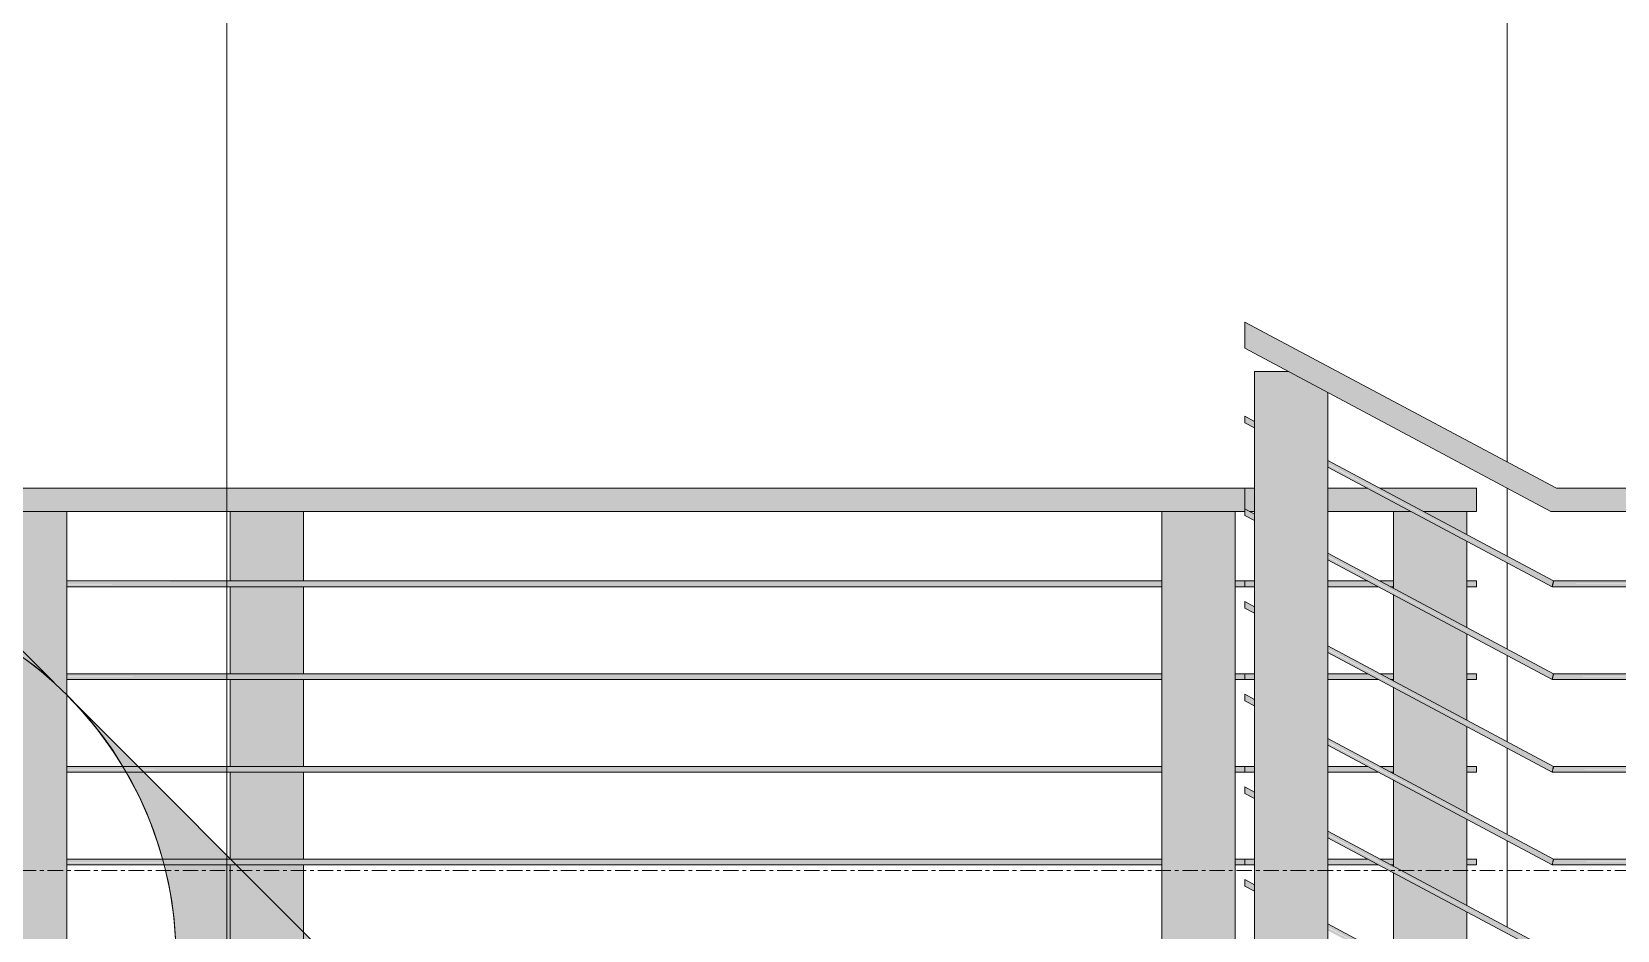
# Model space of a CAD drawing. Header units: inches. Extents: x -3219 to -1869, y -243 to 478.
# Drawn here: x -2765.1 to -2713.8, y 30.1 to 59.2 of the extents above; entities that cross this region are included whole.
import ezdxf

# ---------------------------------------------------------------- set-up
doc = ezdxf.new("R2010")
doc.units = ezdxf.units.IN
doc.header["$MEASUREMENT"] = 0
doc.linetypes.add('Grid Line 1_2_', pattern=[0.875, 0.5, -0.125, 0.125, -0.125])
for name, color, linetype, lineweight in [('A-FLOR-HRAL', 11, 'Continuous', 9), ('A-FLOR-LEVL-1', 51, 'Grid Line 1_2_', 9), ('A-WALL', 113, 'Continuous', 18), ('G-ANNO-SYMB', 111, 'Continuous', 9)]:
    doc.layers.add(name, color=color, linetype=linetype, lineweight=lineweight)

# ---------------------------------------------------------------- blocks, each defined once
blk = doc.blocks.new('Railing - 2_ x 1_2_ 2-1559248-BUILDING ELEVATION - WEST')
at = {"layer": 'A-FLOR-HRAL'}
h = blk.add_hatch(color=256, dxfattribs=at)
h.paths.add_polyline_path([(-2758.691, 2.625), (-2756.316, 2.625), (-2756.316, 5.187), (-2758.691, 5.187), (-2758.691, 3.184)], flags=0)
h.paths.add_polyline_path([(-2758.691, 5.375), (-2756.316, 5.375), (-2756.316, 8.187), (-2758.691, 8.187), (-2758.691, 5.538)], flags=0)
h.paths.add_polyline_path([(-2758.691, 8.375), (-2756.316, 8.375), (-2756.316, 11.188), (-2758.691, 11.188), (-2758.691, 10.247)], flags=0)
h.paths.add_polyline_path([(-2758.691, 11.375), (-2756.316, 11.375), (-2756.316, 14.188), (-2758.691, 14.188), (-2758.691, 12.601)], flags=0)
h.paths.add_polyline_path([(-2758.691, 14.375), (-2756.316, 14.375), (-2756.316, 17.187), (-2758.691, 17.187), (-2758.691, 14.956)], flags=0)
h.paths.add_polyline_path([(-2758.691, 17.375), (-2756.316, 17.375), (-2756.316, 20.187), (-2758.691, 20.187), (-2758.691, 19.664)], flags=0)
h.paths.add_polyline_path([(-2758.691, 20.375), (-2756.316, 20.375), (-2756.316, 23.188), (-2758.691, 23.188), (-2758.691, 22.019)], flags=0)
h.paths.add_polyline_path([(-2758.691, 23.375), (-2756.316, 23.375), (-2756.316, 26.187), (-2758.691, 26.187), (-2758.691, 24.373)], flags=0)
h.paths.add_polyline_path([(-2758.691, 26.375), (-2756.316, 26.375), (-2756.316, 29.187), (-2758.691, 29.187), (-2758.691, 26.728)], flags=0)
h.paths.add_polyline_path([(-2758.691, 29.375), (-2756.316, 29.375), (-2756.316, 32.188), (-2758.691, 32.188), (-2758.691, 31.436)], flags=0)
h.paths.add_polyline_path([(-2758.691, 32.375), (-2756.316, 32.375), (-2756.316, 35.187), (-2758.691, 35.187), (-2758.691, 33.791)], flags=0)
h.paths.add_polyline_path([(-2758.691, 35.375), (-2756.316, 35.375), (-2756.316, 38.187), (-2758.691, 38.187), (-2758.691, 36.145)], flags=0)
h.paths.add_polyline_path([(-2758.691, 38.375), (-2756.316, 38.375), (-2756.316, 41.187), (-2758.691, 41.187), (-2758.691, 38.499)], flags=0)
h.paths.add_polyline_path([(-2756.316, 41.375), (-2756.316, 43.625), (-2758.691, 43.625), (-2758.691, 41.375)], flags=0)
for p, q in [((-2758.691, 43.625), (-2758.691, 41.369)), ((-2756.316, 41.369), (-2756.316, 43.625)), ((-2758.691, 41.191), (-2758.691, 38.369)), ((-2756.316, 38.369), (-2756.316, 41.191)), ((-2758.691, 38.191), (-2758.691, 35.369)), ((-2756.316, 35.369), (-2756.316, 38.191)), ((-2758.691, 35.191), (-2758.691, 32.369)), ((-2756.316, 32.369), (-2756.316, 35.191)), ((-2758.691, 32.191), (-2758.691, 29.369)), ((-2756.316, 29.369), (-2756.316, 32.191))]:
    blk.add_line(p, q, dxfattribs=at)
blk = doc.blocks.new('Railing - 2_ x 1_2_ 2-V10-BUILDING ELEVATION - WEST')
at = {"layer": 'A-FLOR-HRAL'}
h = blk.add_hatch(color=256, dxfattribs=at)
h.paths.add_polyline_path([(-2720.587, 6.767), (-2720.587, 7.23), (-2720.712, 7.23), (-2720.712, 6.767)], flags=0)
h.paths.add_polyline_path([(-2720.587, 7.246), (-2720.587, 7.696), (-2721.024, 7.929), (-2721.024, 7.708), (-2720.712, 7.708), (-2720.712, 7.246)], flags=0)
h.paths.add_polyline_path([(-2718.649, 7.708), (-2718.649, 9.663), (-2721.024, 10.929), (-2721.024, 8.142), (-2720.212, 7.708), (-2719.397, 7.708)], flags=0)
h.paths.add_polyline_path([(-2718.649, 9.875), (-2718.649, 12.663), (-2721.024, 13.929), (-2721.024, 11.142), (-2719.347, 10.247)], flags=0)
h.paths.add_polyline_path([(-2718.649, 12.875), (-2718.649, 15.663), (-2721.024, 16.929), (-2721.024, 14.142), (-2719.397, 13.274)], flags=0)
h.paths.add_polyline_path([(-2718.649, 15.875), (-2718.649, 18.663), (-2721.024, 19.929), (-2721.024, 17.142), (-2719.397, 16.274)], flags=0)
h.paths.add_polyline_path([(-2718.649, 18.875), (-2718.649, 21.663), (-2721.024, 22.929), (-2721.024, 20.142), (-2719.397, 19.274)], flags=0)
h.paths.add_polyline_path([(-2718.649, 21.875), (-2718.649, 24.663), (-2721.024, 25.929), (-2721.024, 23.142), (-2718.919, 22.019)], flags=0)
h.paths.add_polyline_path([(-2718.649, 24.875), (-2718.649, 27.663), (-2721.024, 28.929), (-2721.024, 26.142), (-2719.397, 25.274)], flags=0)
h.paths.add_polyline_path([(-2718.649, 27.875), (-2718.649, 30.663), (-2721.024, 31.929), (-2721.024, 29.142), (-2719.397, 28.274)], flags=0)
h.paths.add_polyline_path([(-2718.649, 30.875), (-2718.649, 33.663), (-2721.024, 34.929), (-2721.024, 32.142), (-2719.397, 31.274)], flags=0)
h.paths.add_polyline_path([(-2718.649, 33.875), (-2718.649, 36.663), (-2721.024, 37.929), (-2721.024, 35.142), (-2719.397, 34.274)], flags=0)
h.paths.add_polyline_path([(-2718.649, 36.875), (-2718.649, 39.663), (-2721.024, 40.929), (-2721.024, 38.142), (-2719.397, 37.274)], flags=0)
h.paths.add_polyline_path([(-2718.649, 39.875), (-2718.649, 42.663), (-2720.454, 43.625), (-2721.024, 43.625), (-2721.024, 41.142), (-2719.397, 40.274)], flags=0)
h.paths.add_polyline_path([(-2718.649, 42.875), (-2718.649, 43.625), (-2720.055, 43.625), (-2719.274, 43.208)], flags=0)
for p, q in [((-2721.024, 43.625), (-2721.024, 41.138)), ((-2718.649, 42.868), (-2718.649, 43.625)), ((-2718.649, 39.868), (-2718.649, 42.666)), ((-2721.024, 40.933), (-2721.024, 38.138)), ((-2718.649, 36.868), (-2718.649, 39.666)), ((-2721.024, 37.933), (-2721.024, 35.138)), ((-2718.649, 33.868), (-2718.649, 36.666)), ((-2721.024, 34.933), (-2721.024, 32.138)), ((-2718.649, 30.868), (-2718.649, 33.666)), ((-2721.024, 31.933), (-2721.024, 29.138)), ((-2718.649, 27.868), (-2718.649, 30.666))]:
    blk.add_line(p, q, dxfattribs=at)
blk = doc.blocks.new('Railing - Railing-1114347-BUILDING ELEVATION - WEST')
at = {"layer": 'A-FLOR-HRAL'}
h = blk.add_hatch(color=256, dxfattribs=at)
h.paths.add_polyline_path([(-2725.68, 43.625), (-2725.524, 43.63), (-2725.524, 44.375), (-2725.837, 44.375), (-2725.83, 43.705), (-2725.689, 43.63)], flags=0)
h.paths.add_polyline_path([(-2720.055, 43.625), (-2718.337, 43.625), (-2718.337, 44.375), (-2721.462, 44.375)], flags=0)
h.paths.add_polyline_path([(-2720.454, 43.625), (-2721.86, 44.375), (-2723.149, 44.375), (-2723.149, 43.625)], flags=0)
h = blk.add_hatch(color=256, dxfattribs=at)
h.paths.add_polyline_path([(-2725.837, 41.281), (-2725.524, 41.281), (-2725.524, 41.375), (-2725.837, 41.362), (-2725.837, 41.305)], flags=0)
h.paths.add_polyline_path([(-2721.024, 41.281), (-2721.024, 41.375), (-2721.438, 41.362), (-2721.286, 41.281)], flags=0)
h.paths.add_polyline_path([(-2718.649, 41.281), (-2718.337, 41.281), (-2718.337, 41.375), (-2718.649, 41.362), (-2718.649, 41.306)], flags=0)
h.paths.add_polyline_path([(-2721.684, 41.281), (-2721.86, 41.375), (-2723.149, 41.362), (-2723.149, 41.281)], flags=0)
h = blk.add_hatch(color=256, dxfattribs=at)
h.paths.add_polyline_path([(-2725.837, 41.187), (-2725.524, 41.2), (-2725.524, 41.281), (-2725.837, 41.281), (-2725.837, 41.188)], flags=0)
h.paths.add_polyline_path([(-2718.337, 41.187), (-2718.337, 41.281), (-2718.649, 41.281), (-2718.649, 41.187)], flags=0)
h.paths.add_polyline_path([(-2721.11, 41.187), (-2721.024, 41.2), (-2721.024, 41.281), (-2721.286, 41.281), (-2721.11, 41.188)], flags=0)
h.paths.add_polyline_path([(-2721.509, 41.187), (-2721.684, 41.281), (-2723.149, 41.281), (-2723.149, 41.187)], flags=0)
h = blk.add_hatch(color=256, dxfattribs=at)
h.paths.add_polyline_path([(-2725.837, 38.281), (-2725.524, 38.281), (-2725.524, 38.375), (-2725.837, 38.362), (-2725.837, 38.305)], flags=0)
h.paths.add_polyline_path([(-2723.149, 38.281), (-2721.684, 38.281), (-2721.86, 38.375), (-2723.149, 38.362), (-2723.149, 38.305)], flags=0)
h.paths.add_polyline_path([(-2721.024, 38.281), (-2721.024, 38.375), (-2721.438, 38.362), (-2721.286, 38.281)], flags=0)
h.paths.add_polyline_path([(-2718.649, 38.281), (-2718.337, 38.281), (-2718.337, 38.375), (-2718.649, 38.362), (-2718.649, 38.306)], flags=0)
h = blk.add_hatch(color=256, dxfattribs=at)
h.paths.add_polyline_path([(-2725.837, 38.187), (-2725.524, 38.2), (-2725.524, 38.281), (-2725.837, 38.281), (-2725.837, 38.188)], flags=0)
h.paths.add_polyline_path([(-2721.509, 38.187), (-2721.684, 38.281), (-2723.149, 38.281), (-2723.149, 38.187)], flags=0)
h.paths.add_polyline_path([(-2721.11, 38.187), (-2721.024, 38.2), (-2721.024, 38.281), (-2721.286, 38.281), (-2721.11, 38.188)], flags=0)
h.paths.add_polyline_path([(-2718.337, 38.187), (-2718.337, 38.281), (-2718.649, 38.281), (-2718.649, 38.187)], flags=0)
h = blk.add_hatch(color=256, dxfattribs=at)
h.paths.add_polyline_path([(-2721.024, 35.281), (-2721.024, 35.375), (-2721.438, 35.362), (-2721.286, 35.281)], flags=0)
h.paths.add_polyline_path([(-2723.149, 35.281), (-2721.684, 35.281), (-2721.86, 35.375), (-2723.149, 35.362), (-2723.149, 35.305)], flags=0)
h.paths.add_polyline_path([(-2725.837, 35.281), (-2725.524, 35.281), (-2725.524, 35.375), (-2725.837, 35.362), (-2725.837, 35.305)], flags=0)
h.paths.add_polyline_path([(-2718.649, 35.281), (-2718.337, 35.281), (-2718.337, 35.375), (-2718.649, 35.362), (-2718.649, 35.306)], flags=0)
h = blk.add_hatch(color=256, dxfattribs=at)
h.paths.add_polyline_path([(-2725.837, 35.187), (-2725.524, 35.2), (-2725.524, 35.281), (-2725.837, 35.281), (-2725.837, 35.188)], flags=0)
h.paths.add_polyline_path([(-2721.509, 35.187), (-2721.684, 35.281), (-2723.149, 35.281), (-2723.149, 35.187)], flags=0)
h.paths.add_polyline_path([(-2721.11, 35.187), (-2721.024, 35.2), (-2721.024, 35.281), (-2721.286, 35.281), (-2721.11, 35.188)], flags=0)
h.paths.add_polyline_path([(-2718.337, 35.187), (-2718.337, 35.281), (-2718.649, 35.281), (-2718.649, 35.187)], flags=0)
h = blk.add_hatch(color=256, dxfattribs=at)
h.paths.add_polyline_path([(-2721.286, 32.281), (-2721.024, 32.281), (-2721.024, 32.375), (-2721.438, 32.362), (-2721.331, 32.305)], flags=0)
h.paths.add_polyline_path([(-2723.149, 32.281), (-2721.684, 32.281), (-2721.86, 32.375), (-2723.149, 32.362), (-2723.149, 32.305)], flags=0)
h.paths.add_polyline_path([(-2725.524, 32.281), (-2725.524, 32.375), (-2725.837, 32.362), (-2725.837, 32.281)], flags=0)
h.paths.add_polyline_path([(-2718.649, 32.281), (-2718.337, 32.281), (-2718.337, 32.375), (-2718.649, 32.362), (-2718.649, 32.306)], flags=0)
h = blk.add_hatch(color=256, dxfattribs=at)
h.paths.add_polyline_path([(-2721.509, 32.187), (-2721.684, 32.281), (-2723.149, 32.281), (-2723.149, 32.187)], flags=0)
h.paths.add_polyline_path([(-2721.11, 32.187), (-2721.024, 32.2), (-2721.024, 32.281), (-2721.286, 32.281), (-2721.11, 32.188)], flags=0)
h.paths.add_polyline_path([(-2725.524, 32.187), (-2725.524, 32.281), (-2725.837, 32.281), (-2725.837, 32.187)], flags=0)
h.paths.add_polyline_path([(-2718.337, 32.187), (-2718.337, 32.281), (-2718.649, 32.281), (-2718.649, 32.187)], flags=0)
for p, q in [((-2725.837, 44.375), (-2725.524, 44.375)), ((-2723.149, 44.375), (-2721.853, 44.375)), ((-2721.468, 44.375), (-2718.337, 44.375)), ((-2718.337, 44.375), (-2718.337, 43.625)), ((-2725.68, 43.625), (-2725.524, 43.625)), ((-2723.149, 43.625), (-2720.447, 43.625)), ((-2720.062, 43.625), (-2718.337, 43.625)), ((-2725.524, 41.375), (-2725.837, 41.375)), ((-2725.837, 41.187), (-2725.524, 41.187)), ((-2721.853, 41.375), (-2723.149, 41.375)), ((-2723.149, 41.187), (-2721.502, 41.187)), ((-2721.024, 41.375), (-2721.468, 41.375)), ((-2721.117, 41.187), (-2721.024, 41.187)), ((-2718.337, 41.375), (-2718.649, 41.375)), ((-2718.649, 41.187), (-2718.337, 41.187)), ((-2718.337, 41.375), (-2718.337, 41.281)), ((-2718.337, 41.281), (-2718.337, 41.187)), ((-2725.524, 38.375), (-2725.837, 38.375)), ((-2725.837, 38.187), (-2725.524, 38.187)), ((-2721.853, 38.375), (-2723.149, 38.375)), ((-2723.149, 38.187), (-2721.502, 38.187)), ((-2721.024, 38.375), (-2721.468, 38.375)), ((-2721.117, 38.187), (-2721.024, 38.187)), ((-2718.337, 38.375), (-2718.649, 38.375)), ((-2718.649, 38.187), (-2718.337, 38.187)), ((-2718.337, 38.375), (-2718.337, 38.281)), ((-2718.337, 38.281), (-2718.337, 38.187)), ((-2725.524, 35.375), (-2725.837, 35.375)), ((-2725.837, 35.187), (-2725.524, 35.187)), ((-2721.853, 35.375), (-2723.149, 35.375)), ((-2723.149, 35.187), (-2721.502, 35.187)), ((-2721.024, 35.375), (-2721.468, 35.375)), ((-2721.117, 35.187), (-2721.024, 35.187)), ((-2718.337, 35.375), (-2718.649, 35.375)), ((-2718.649, 35.187), (-2718.337, 35.187)), ((-2718.337, 35.375), (-2718.337, 35.281)), ((-2718.337, 35.281), (-2718.337, 35.187)), ((-2725.524, 32.375), (-2725.837, 32.375)), ((-2721.853, 32.375), (-2723.149, 32.375)), ((-2721.024, 32.375), (-2721.468, 32.375)), ((-2718.337, 32.375), (-2718.649, 32.375)), ((-2718.337, 32.375), (-2718.337, 32.281)), ((-2725.837, 32.187), (-2725.524, 32.187)), ((-2723.149, 32.187), (-2721.502, 32.187)), ((-2721.117, 32.187), (-2721.024, 32.187)), ((-2718.649, 32.187), (-2718.337, 32.187)), ((-2718.337, 32.281), (-2718.337, 32.187))]:
    blk.add_line(p, q, dxfattribs=at)
for name in ['Railing - 2_ x 1_2_ 2-1559248-BUILDING ELEVATION - WEST', 'Railing - 2_ x 1_2_ 2-V10-BUILDING ELEVATION - WEST']:
    blk.add_blockref(name, (0, 0))
blk = doc.blocks.new('Railing - 2_ x 1_2_ 2-V8-BUILDING ELEVATION - WEST')
at = {"layer": 'A-FLOR-HRAL'}
blk.add_hatch(color=256, dxfattribs=at).paths.add_polyline_path([(-3035.096, 2.625), (-3032.721, 2.625), (-3032.721, 43.625), (-3035.096, 43.625), (-3035.096, 3.184)], flags=0)
blk.add_line((-3035.096, 2.625), (-3035.096, 43.625), dxfattribs=at)
blk = doc.blocks.new('Railing - 2_ x 1_2_ 2-V13-BUILDING ELEVATION - WEST')
at = {"layer": 'A-FLOR-HRAL'}
blk.add_hatch(color=256, dxfattribs=at).paths.add_polyline_path([(-2728.478, 2.625), (-2726.149, 2.625), (-2726.149, 6.767), (-2726.212, 6.767), (-2726.212, 7.708), (-2726.837, 7.708), (-2726.837, 7.958), (-2726.337, 7.958), (-2726.328, 8.208), (-2726.149, 8.227), (-2726.149, 43.625), (-2728.524, 43.625), (-2728.524, 2.625)], flags=0)
for p, q in [((-2728.524, 2.625), (-2728.524, 43.625)), ((-2726.149, 8.208), (-2726.149, 43.625))]:
    blk.add_line(p, q, dxfattribs=at)
blk = doc.blocks.new('Railing - Railing-1123708-BUILDING ELEVATION - WEST')
at = {"layer": 'A-FLOR-HRAL'}
blk.add_hatch(color=256, dxfattribs=at).paths.add_polyline_path([(-2822.205, 43.625), (-2725.837, 43.625), (-2725.837, 44.375), (-2822.468, 44.375)], flags=0)
h = blk.add_hatch(color=256, dxfattribs=at)
h.paths.add_polyline_path([(-2801.126, 41.281), (-2766.358, 41.295), (-2766.358, 41.375), (-2803.316, 41.362), (-2803.316, 41.281)], flags=0)
h.paths.add_polyline_path([(-2756.316, 41.281), (-2728.524, 41.281), (-2728.524, 41.375), (-2763.983, 41.357), (-2763.983, 41.281), (-2758.691, 41.281)], flags=0)
h.paths.add_polyline_path([(-2725.837, 41.281), (-2725.837, 41.375), (-2726.149, 41.362), (-2726.149, 41.281)], flags=0)
h.paths.add_polyline_path([(-2812.649, 41.281), (-2805.691, 41.285), (-2805.691, 41.375), (-2813.149, 41.362), (-2813.149, 41.281)], flags=0)
h.paths.add_polyline_path([(-2821.149, 41.281), (-2815.524, 41.283), (-2815.524, 41.375), (-2821.149, 41.362), (-2821.149, 41.282)], flags=0)
h = blk.add_hatch(color=256, dxfattribs=at)
h.paths.add_polyline_path([(-2726.149, 41.187), (-2725.837, 41.2), (-2725.837, 41.281), (-2726.149, 41.281), (-2726.149, 41.191)], flags=0)
h.paths.add_polyline_path([(-2733.018, 41.187), (-2728.524, 41.2), (-2728.524, 41.281), (-2763.983, 41.272), (-2763.983, 41.187), (-2737.559, 41.187)], flags=0)
h.paths.add_polyline_path([(-2813.149, 41.187), (-2805.691, 41.203), (-2805.691, 41.281), (-2813.149, 41.259), (-2813.149, 41.188)], flags=0)
h.paths.add_polyline_path([(-2803.316, 41.187), (-2766.358, 41.209), (-2766.358, 41.281), (-2803.316, 41.262), (-2803.316, 41.188)], flags=0)
h.paths.add_polyline_path([(-2819.288, 41.187), (-2815.524, 41.201), (-2815.524, 41.281), (-2821.149, 41.28), (-2821.149, 41.188)], flags=0)
h = blk.add_hatch(color=256, dxfattribs=at)
h.paths.add_polyline_path([(-2796.585, 38.281), (-2766.358, 38.295), (-2766.358, 38.375), (-2803.316, 38.362), (-2803.316, 38.281), (-2797.858, 38.281)], flags=0)
h.paths.add_polyline_path([(-2756.316, 38.281), (-2728.524, 38.281), (-2728.524, 38.375), (-2763.983, 38.357), (-2763.983, 38.281), (-2758.691, 38.281)], flags=0)
h.paths.add_polyline_path([(-2725.837, 38.281), (-2725.837, 38.375), (-2726.149, 38.362), (-2726.149, 38.281)], flags=0)
h.paths.add_polyline_path([(-2812.649, 38.281), (-2805.691, 38.285), (-2805.691, 38.375), (-2813.149, 38.362), (-2813.149, 38.281)], flags=0)
h.paths.add_polyline_path([(-2821.149, 38.281), (-2815.524, 38.283), (-2815.524, 38.375), (-2821.149, 38.362), (-2821.149, 38.282)], flags=0)
h = blk.add_hatch(color=256, dxfattribs=at)
h.paths.add_polyline_path([(-2795.483, 38.187), (-2766.358, 38.209), (-2766.358, 38.281), (-2803.316, 38.262), (-2803.316, 38.187), (-2796.585, 38.187)], flags=0)
h.paths.add_polyline_path([(-2763.983, 38.187), (-2728.524, 38.2), (-2728.524, 38.281), (-2763.983, 38.272), (-2763.983, 38.189)], flags=0)
h.paths.add_polyline_path([(-2725.837, 38.187), (-2725.837, 38.281), (-2726.149, 38.281), (-2726.149, 38.187)], flags=0)
h.paths.add_polyline_path([(-2813.149, 38.187), (-2805.691, 38.203), (-2805.691, 38.281), (-2813.149, 38.259), (-2813.149, 38.188)], flags=0)
h.paths.add_polyline_path([(-2815.524, 38.187), (-2815.524, 38.281), (-2821.149, 38.28), (-2821.149, 38.188), (-2819.288, 38.187)], flags=0)
h = blk.add_hatch(color=256, dxfattribs=at)
h.paths.add_polyline_path([(-2796.585, 35.281), (-2766.358, 35.295), (-2766.358, 35.375), (-2803.316, 35.362), (-2803.316, 35.281), (-2797.858, 35.281)], flags=0)
h.paths.add_polyline_path([(-2821.149, 35.281), (-2815.524, 35.283), (-2815.524, 35.375), (-2821.149, 35.362), (-2821.149, 35.282)], flags=0)
h.paths.add_polyline_path([(-2756.316, 35.281), (-2728.524, 35.281), (-2728.524, 35.375), (-2763.983, 35.357), (-2763.983, 35.281), (-2758.691, 35.281)], flags=0)
h.paths.add_polyline_path([(-2725.837, 35.281), (-2725.837, 35.375), (-2726.149, 35.362), (-2726.149, 35.281)], flags=0)
h.paths.add_polyline_path([(-2812.337, 35.281), (-2805.691, 35.285), (-2805.691, 35.375), (-2813.149, 35.362), (-2813.149, 35.281), (-2812.649, 35.281)], flags=0)
h = blk.add_hatch(color=256, dxfattribs=at)
h.paths.add_polyline_path([(-2795.483, 35.187), (-2766.358, 35.209), (-2766.358, 35.281), (-2803.316, 35.262), (-2803.316, 35.187), (-2796.585, 35.187)], flags=0)
h.paths.add_polyline_path([(-2763.983, 35.187), (-2728.524, 35.2), (-2728.524, 35.281), (-2763.983, 35.272), (-2763.983, 35.189)], flags=0)
h.paths.add_polyline_path([(-2725.837, 35.187), (-2725.837, 35.281), (-2726.149, 35.281), (-2726.149, 35.187)], flags=0)
h.paths.add_polyline_path([(-2813.149, 35.187), (-2805.691, 35.203), (-2805.691, 35.281), (-2813.149, 35.259), (-2813.149, 35.188)], flags=0)
h.paths.add_polyline_path([(-2815.524, 35.187), (-2815.524, 35.281), (-2821.149, 35.28), (-2821.149, 35.188), (-2819.288, 35.187)], flags=0)
h = blk.add_hatch(color=256, dxfattribs=at)
h.paths.add_polyline_path([(-2821.149, 32.281), (-2815.524, 32.283), (-2815.524, 32.375), (-2821.149, 32.362), (-2821.149, 32.282)], flags=0)
h.paths.add_polyline_path([(-2812.337, 32.281), (-2805.691, 32.285), (-2805.691, 32.375), (-2813.149, 32.362), (-2813.149, 32.281), (-2812.649, 32.281)], flags=0)
h.paths.add_polyline_path([(-2725.837, 32.281), (-2725.837, 32.375), (-2726.149, 32.362), (-2726.149, 32.281)], flags=0)
h.paths.add_polyline_path([(-2760.261, 32.281), (-2728.524, 32.281), (-2728.524, 32.375), (-2763.983, 32.357), (-2763.983, 32.281)], flags=0)
h.paths.add_polyline_path([(-2769.342, 32.281), (-2766.358, 32.295), (-2766.358, 32.375), (-2803.316, 32.362), (-2803.316, 32.281), (-2773.883, 32.281)], flags=0)
h = blk.add_hatch(color=256, dxfattribs=at)
h.paths.add_polyline_path([(-2812.337, 32.187), (-2805.691, 32.203), (-2805.691, 32.281), (-2813.149, 32.259), (-2813.149, 32.187), (-2812.649, 32.187)], flags=0)
h.paths.add_polyline_path([(-2819.288, 32.187), (-2815.524, 32.201), (-2815.524, 32.281), (-2821.149, 32.28), (-2821.149, 32.188)], flags=0)
h.paths.add_polyline_path([(-2769.342, 32.187), (-2766.358, 32.209), (-2766.358, 32.281), (-2803.316, 32.262), (-2803.316, 32.187), (-2773.883, 32.187)], flags=0)
h.paths.add_polyline_path([(-2763.983, 32.187), (-2728.524, 32.2), (-2728.524, 32.281), (-2763.983, 32.272), (-2763.983, 32.189)], flags=0)
h.paths.add_polyline_path([(-2725.837, 32.187), (-2725.837, 32.281), (-2726.149, 32.281), (-2726.149, 32.187)], flags=0)
for p, q in [((-2822.468, 44.375), (-2725.837, 44.375)), ((-2725.837, 44.375), (-2725.837, 43.625)), ((-2725.837, 43.625), (-2822.205, 43.625)), ((-2728.524, 41.375), (-2763.983, 41.375)), ((-2763.983, 41.187), (-2728.524, 41.187)), ((-2725.837, 41.375), (-2726.149, 41.375)), ((-2726.149, 41.187), (-2725.837, 41.187)), ((-2725.837, 41.375), (-2725.837, 41.281)), ((-2725.837, 41.281), (-2725.837, 41.187)), ((-2728.524, 38.375), (-2763.983, 38.375)), ((-2763.983, 38.187), (-2728.524, 38.187)), ((-2725.837, 38.375), (-2726.149, 38.375)), ((-2726.149, 38.187), (-2725.837, 38.187)), ((-2725.837, 38.375), (-2725.837, 38.281)), ((-2725.837, 38.281), (-2725.837, 38.187)), ((-2728.524, 35.375), (-2763.983, 35.375)), ((-2763.983, 35.187), (-2728.524, 35.187)), ((-2725.837, 35.375), (-2726.149, 35.375)), ((-2726.149, 35.187), (-2725.837, 35.187)), ((-2725.837, 35.375), (-2725.837, 35.281)), ((-2725.837, 35.281), (-2725.837, 35.187)), ((-2728.524, 32.375), (-2763.983, 32.375)), ((-2725.837, 32.375), (-2726.149, 32.375)), ((-2725.837, 32.375), (-2725.837, 32.281)), ((-2763.983, 32.187), (-2728.524, 32.187)), ((-2726.149, 32.187), (-2725.837, 32.187)), ((-2725.837, 32.281), (-2725.837, 32.187))]:
    blk.add_line(p, q, dxfattribs=at)
at = {"extrusion": (0, 0, -1), "zscale": -1}
blk.add_blockref('Railing - 2_ x 1_2_ 2-V8-BUILDING ELEVATION - WEST', (5799.078, 0), dxfattribs=at)
blk.add_blockref('Railing - 2_ x 1_2_ 2-V13-BUILDING ELEVATION - WEST', (0, 0))
blk = doc.blocks.new('Railing - 2_ x 1_2_ 2-1997182-BUILDING ELEVATION - WEST')
at = {"layer": 'A-FLOR-HRAL'}
for points in [[(-2723.937, 7.958), (-2723.149, 7.958), (-2723.149, 47.475), (-2724.43, 48.158), (-2725.524, 48.158), (-2725.524, 7.958)], [(-2725.524, 7.708), (-2721.837, 7.708), (-2721.837, 7.958), (-2726.837, 7.958), (-2726.837, 7.708), (-2726.149, 7.708)], [(-2726.119, 7.958), (-2726.087, 7.958), (-2726.087, 8.208), (-2726.337, 8.208), (-2726.316, 7.958), (-2726.149, 7.958)], [(-2726.022, 7.958), (-2725.837, 7.958), (-2725.845, 8.208), (-2726.087, 8.187), (-2726.087, 7.958), (-2726.054, 7.958)], [(-2722.837, 7.958), (-2722.587, 7.958), (-2722.587, 8.208), (-2722.837, 8.187)], [(-2722.341, 7.958), (-2722.337, 7.958), (-2722.345, 8.208), (-2722.587, 8.187), (-2722.587, 7.958), (-2722.345, 7.958)]]:
    blk.add_hatch(color=256, dxfattribs=at).paths.add_polyline_path(points, flags=0)
for p, q in [((-2725.524, 7.958), (-2725.524, 48.158)), ((-2724.43, 48.158), (-2725.524, 48.158)), ((-2723.149, 7.958), (-2723.149, 47.475)), ((-2726.837, 7.958), (-2721.837, 7.958)), ((-2726.837, 7.708), (-2726.837, 7.958)), ((-2726.212, 7.708), (-2726.837, 7.708)), ((-2726.337, 8.208), (-2726.337, 7.958)), ((-2726.337, 8.208), (-2726.087, 8.208)), ((-2726.087, 8.208), (-2725.837, 8.208)), ((-2725.837, 7.958), (-2725.837, 8.208)), ((-2722.837, 8.208), (-2722.837, 7.958)), ((-2722.837, 8.208), (-2722.587, 8.208)), ((-2722.587, 8.208), (-2722.337, 8.208)), ((-2722.337, 7.958), (-2722.337, 8.208)), ((-2721.837, 7.708), (-2721.837, 7.958))]:
    blk.add_line(p, q, dxfattribs=at)
blk = doc.blocks.new('Railing - Railing-1997089-BUILDING ELEVATION - WEST')
at = {"layer": 'A-FLOR-HRAL'}
for points in [[(-2715.93, 43.625), (-2715.743, 44.375), (-2725.837, 49.758), (-2725.837, 48.908), (-2717.337, 44.375)], [(-2715.848, 43.625), (-2711.337, 43.625), (-2711.337, 44.375), (-2715.743, 44.375), (-2715.93, 43.625)], [(-2715.884, 41.188), (-2711.337, 41.208), (-2711.337, 41.281), (-2715.86, 41.281), (-2715.883, 41.191)], [(-2715.86, 41.281), (-2711.337, 41.294), (-2711.337, 41.375), (-2715.84, 41.362), (-2715.854, 41.306)], [(-2715.884, 38.188), (-2711.337, 38.208), (-2711.337, 38.281), (-2715.86, 38.281), (-2715.883, 38.191)], [(-2715.668, 38.281), (-2711.337, 38.294), (-2711.337, 38.375), (-2715.84, 38.362), (-2715.837, 38.281), (-2715.837, 38.281)], [(-2715.883, 35.188), (-2711.337, 35.208), (-2711.337, 35.281), (-2715.86, 35.281), (-2715.884, 35.188)], [(-2715.668, 35.281), (-2711.337, 35.294), (-2711.337, 35.375), (-2715.84, 35.362), (-2715.837, 35.281), (-2715.837, 35.281)], [(-2715.668, 32.281), (-2711.337, 32.294), (-2711.337, 32.375), (-2715.84, 32.362), (-2715.837, 32.281), (-2715.837, 32.281)], [(-2715.884, 32.188), (-2711.337, 32.208), (-2711.337, 32.281), (-2715.86, 32.281), (-2715.883, 32.191)]]:
    blk.add_hatch(color=256, dxfattribs=at).paths.add_polyline_path(points, flags=0)
h = blk.add_hatch(color=256, dxfattribs=at)
h.paths.add_polyline_path([(-2715.86, 41.281), (-2715.854, 41.384), (-2723.149, 45.261), (-2723.149, 45.169), (-2715.866, 41.284)], flags=0)
h.paths.add_polyline_path([(-2725.524, 46.435), (-2725.538, 46.549), (-2725.837, 46.694), (-2725.837, 46.602)], flags=0)
h = blk.add_hatch(color=256, dxfattribs=at)
h.paths.add_polyline_path([(-2715.884, 41.188), (-2715.86, 41.281), (-2723.149, 45.149), (-2723.149, 45.063), (-2715.89, 41.191)], flags=0)
h.paths.add_polyline_path([(-2725.524, 46.329), (-2725.524, 46.435), (-2725.837, 46.602), (-2725.837, 46.496)], flags=0)
h = blk.add_hatch(color=256, dxfattribs=at)
h.paths.add_polyline_path([(-2715.86, 38.281), (-2715.854, 38.384), (-2723.149, 42.261), (-2723.149, 42.169), (-2715.866, 38.284)], flags=0)
h.paths.add_polyline_path([(-2725.524, 43.435), (-2725.538, 43.549), (-2725.837, 43.694), (-2725.837, 43.602)], flags=0)
h = blk.add_hatch(color=256, dxfattribs=at)
h.paths.add_polyline_path([(-2715.884, 38.188), (-2715.86, 38.281), (-2723.149, 42.149), (-2723.149, 42.063), (-2715.89, 38.191)], flags=0)
h.paths.add_polyline_path([(-2725.524, 43.329), (-2725.524, 43.435), (-2725.837, 43.602), (-2725.837, 43.496)], flags=0)
h = blk.add_hatch(color=256, dxfattribs=at)
h.paths.add_polyline_path([(-2715.86, 35.281), (-2715.854, 35.384), (-2723.149, 39.261), (-2723.149, 39.169), (-2715.866, 35.284)], flags=0)
h.paths.add_polyline_path([(-2725.524, 40.435), (-2725.538, 40.549), (-2725.837, 40.694), (-2725.837, 40.602)], flags=0)
h = blk.add_hatch(color=256, dxfattribs=at)
h.paths.add_polyline_path([(-2715.884, 35.188), (-2715.86, 35.281), (-2723.149, 39.149), (-2723.149, 39.063), (-2715.89, 35.191)], flags=0)
h.paths.add_polyline_path([(-2725.524, 40.329), (-2725.524, 40.435), (-2725.837, 40.602), (-2725.837, 40.496)], flags=0)
h = blk.add_hatch(color=256, dxfattribs=at)
h.paths.add_polyline_path([(-2715.86, 32.281), (-2715.854, 32.384), (-2723.149, 36.261), (-2723.149, 36.169), (-2715.866, 32.284)], flags=0)
h.paths.add_polyline_path([(-2725.524, 37.435), (-2725.538, 37.549), (-2725.837, 37.694), (-2725.837, 37.602)], flags=0)
h = blk.add_hatch(color=256, dxfattribs=at)
h.paths.add_polyline_path([(-2715.884, 32.188), (-2715.86, 32.281), (-2723.149, 36.145), (-2723.149, 36.063), (-2715.89, 32.191)], flags=0)
h.paths.add_polyline_path([(-2725.524, 37.329), (-2725.524, 37.435), (-2725.837, 37.602), (-2725.837, 37.496)], flags=0)
h = blk.add_hatch(color=256, dxfattribs=at)
h.paths.add_polyline_path([(-2715.86, 29.281), (-2715.854, 29.384), (-2723.149, 33.261), (-2723.149, 33.169), (-2715.866, 29.284)], flags=0)
h.paths.add_polyline_path([(-2725.524, 34.435), (-2725.538, 34.549), (-2725.837, 34.694), (-2725.837, 34.602)], flags=0)
h = blk.add_hatch(color=256, dxfattribs=at)
h.paths.add_polyline_path([(-2715.884, 29.188), (-2715.86, 29.281), (-2723.149, 33.149), (-2723.149, 33.063), (-2715.89, 29.191)], flags=0)
h.paths.add_polyline_path([(-2725.524, 34.329), (-2725.524, 34.435), (-2725.837, 34.602), (-2725.837, 34.496)], flags=0)
h = blk.add_hatch(color=256, dxfattribs=at)
h.paths.add_polyline_path([(-2715.86, 26.281), (-2715.854, 26.384), (-2723.149, 30.261), (-2723.149, 30.169), (-2715.866, 26.284)], flags=0)
h.paths.add_polyline_path([(-2725.524, 31.435), (-2725.538, 31.549), (-2725.837, 31.694), (-2725.837, 31.602), (-2725.526, 31.436)], flags=0)
h = blk.add_hatch(color=256, dxfattribs=at)
h.paths.add_polyline_path([(-2715.884, 26.188), (-2715.86, 26.281), (-2723.149, 30.149), (-2723.149, 30.063), (-2715.89, 26.191)], flags=0)
h.paths.add_polyline_path([(-2725.524, 31.329), (-2725.526, 31.436), (-2725.837, 31.602), (-2725.837, 31.496), (-2725.725, 31.436)], flags=0)
for p, q in [((-2725.837, 48.908), (-2725.837, 49.758)), ((-2725.837, 49.758), (-2715.743, 44.375)), ((-2715.93, 43.625), (-2725.837, 48.908)), ((-2725.524, 46.542), (-2725.837, 46.708)), ((-2725.837, 46.496), (-2725.524, 46.329)), ((-2715.837, 41.375), (-2723.149, 45.275)), ((-2723.149, 45.063), (-2715.884, 41.188)), ((-2715.743, 44.375), (-2711.337, 44.375)), ((-2725.524, 43.542), (-2725.837, 43.708)), ((-2725.837, 43.602), (-2725.837, 43.625)), ((-2725.837, 43.496), (-2725.524, 43.329)), ((-2711.337, 43.625), (-2715.93, 43.625)), ((-2715.837, 38.375), (-2723.149, 42.275)), ((-2723.149, 42.063), (-2715.884, 38.188)), ((-2715.884, 41.188), (-2711.337, 41.188)), ((-2711.337, 41.375), (-2715.837, 41.375)), ((-2725.524, 40.542), (-2725.837, 40.708)), ((-2725.837, 40.496), (-2725.524, 40.329)), ((-2715.837, 35.375), (-2723.149, 39.275)), ((-2723.149, 39.063), (-2715.884, 35.188)), ((-2715.884, 38.188), (-2711.337, 38.188)), ((-2711.337, 38.375), (-2715.837, 38.375)), ((-2725.524, 37.542), (-2725.837, 37.708)), ((-2725.837, 37.496), (-2725.524, 37.329)), ((-2715.837, 32.375), (-2723.149, 36.275)), ((-2723.149, 36.063), (-2715.884, 32.188)), ((-2715.884, 35.188), (-2711.337, 35.188)), ((-2711.337, 35.375), (-2715.837, 35.375)), ((-2725.524, 34.542), (-2725.837, 34.708)), ((-2725.837, 34.496), (-2725.524, 34.329)), ((-2715.837, 29.375), (-2723.149, 33.275)), ((-2723.149, 33.063), (-2715.884, 29.188)), ((-2711.337, 32.375), (-2715.837, 32.375)), ((-2715.884, 32.188), (-2711.337, 32.188)), ((-2725.524, 31.542), (-2725.837, 31.708)), ((-2725.837, 31.496), (-2725.524, 31.329)), ((-2715.837, 26.375), (-2723.149, 30.275))]:
    blk.add_line(p, q, dxfattribs=at)
at = {"layer": 'A-FLOR-HRAL', "flags": 128}
for points in [[(-2725.837, 46.602), (-2725.837, 46.63), (-2725.837, 46.655), (-2725.837, 46.677), (-2725.837, 46.694), (-2725.837, 46.705), (-2725.837, 46.708)], [(-2725.837, 46.496), (-2725.837, 46.499), (-2725.837, 46.51), (-2725.837, 46.527), (-2725.837, 46.549), (-2725.837, 46.575), (-2725.837, 46.602)], [(-2725.837, 43.496), (-2725.837, 43.499), (-2725.837, 43.51), (-2725.837, 43.527), (-2725.837, 43.549), (-2725.837, 43.575), (-2725.837, 43.602)], [(-2725.837, 40.602), (-2725.837, 40.63), (-2725.837, 40.655), (-2725.837, 40.677), (-2725.837, 40.694), (-2725.837, 40.705), (-2725.837, 40.708)], [(-2725.837, 40.496), (-2725.837, 40.499), (-2725.837, 40.51), (-2725.837, 40.527), (-2725.837, 40.549), (-2725.837, 40.575), (-2725.837, 40.602)], [(-2725.837, 37.602), (-2725.837, 37.63), (-2725.837, 37.655), (-2725.837, 37.677), (-2725.837, 37.694), (-2725.837, 37.705), (-2725.837, 37.708)], [(-2725.837, 37.496), (-2725.837, 37.499), (-2725.837, 37.51), (-2725.837, 37.527), (-2725.837, 37.549), (-2725.837, 37.575), (-2725.837, 37.602)], [(-2725.837, 34.602), (-2725.837, 34.63), (-2725.837, 34.655), (-2725.837, 34.677), (-2725.837, 34.694), (-2725.837, 34.705), (-2725.837, 34.708)], [(-2725.837, 34.496), (-2725.837, 34.499), (-2725.837, 34.51), (-2725.837, 34.527), (-2725.837, 34.549), (-2725.837, 34.575), (-2725.837, 34.602)], [(-2725.837, 31.602), (-2725.837, 31.63), (-2725.837, 31.655), (-2725.837, 31.677), (-2725.837, 31.694), (-2725.837, 31.705), (-2725.837, 31.708)], [(-2725.837, 31.496), (-2725.837, 31.499), (-2725.837, 31.51), (-2725.837, 31.527), (-2725.837, 31.549), (-2725.837, 31.575), (-2725.837, 31.602)]]:
    blk.add_lwpolyline(points, dxfattribs=at)
at = {"layer": 'A-FLOR-HRAL'}
for points, knots in [([(-2715.884, 41.188), (-2715.884, 41.188), (-2715.882, 41.194), (-2715.877, 41.214), (-2715.872, 41.234), (-2715.866, 41.257), (-2715.862, 41.273), (-2715.86, 41.281)], [0.5, 0.5, 0.5, 0.5, 0.6666667, 0.75, 0.8333333, 0.9166667, 1, 1, 1, 1]), ([(-2715.86, 41.281), (-2715.858, 41.289), (-2715.854, 41.306), (-2715.848, 41.329), (-2715.843, 41.348), (-2715.838, 41.368), (-2715.837, 41.375), (-2715.837, 41.375)], [0, 0, 0, 0, 0.0833333, 0.1666667, 0.25, 0.3333333, 0.5, 0.5, 0.5, 0.5]), ([(-2715.884, 38.188), (-2715.884, 38.188), (-2715.882, 38.194), (-2715.877, 38.214), (-2715.872, 38.234), (-2715.866, 38.257), (-2715.862, 38.273), (-2715.86, 38.281)], [0.5, 0.5, 0.5, 0.5, 0.6666667, 0.75, 0.8333333, 0.9166667, 1, 1, 1, 1]), ([(-2715.86, 38.281), (-2715.858, 38.289), (-2715.854, 38.306), (-2715.848, 38.329), (-2715.843, 38.348), (-2715.838, 38.368), (-2715.837, 38.375), (-2715.837, 38.375)], [0, 0, 0, 0, 0.0833333, 0.1666667, 0.25, 0.3333333, 0.5, 0.5, 0.5, 0.5]), ([(-2715.884, 35.188), (-2715.884, 35.188), (-2715.882, 35.194), (-2715.877, 35.214), (-2715.872, 35.234), (-2715.866, 35.257), (-2715.862, 35.273), (-2715.86, 35.281)], [0.5, 0.5, 0.5, 0.5, 0.6666667, 0.75, 0.8333333, 0.9166667, 1, 1, 1, 1]), ([(-2715.86, 35.281), (-2715.858, 35.289), (-2715.854, 35.306), (-2715.848, 35.329), (-2715.843, 35.348), (-2715.838, 35.368), (-2715.837, 35.375), (-2715.837, 35.375)], [0, 0, 0, 0, 0.0833333, 0.1666667, 0.25, 0.3333333, 0.5, 0.5, 0.5, 0.5]), ([(-2715.86, 32.281), (-2715.858, 32.289), (-2715.854, 32.306), (-2715.848, 32.329), (-2715.843, 32.348), (-2715.838, 32.368), (-2715.837, 32.375), (-2715.837, 32.375)], [0, 0, 0, 0, 0.0833333, 0.1666667, 0.25, 0.3333333, 0.5, 0.5, 0.5, 0.5]), ([(-2715.884, 32.188), (-2715.884, 32.188), (-2715.882, 32.194), (-2715.877, 32.214), (-2715.872, 32.234), (-2715.866, 32.257), (-2715.862, 32.273), (-2715.86, 32.281)], [0.5, 0.5, 0.5, 0.5, 0.6666667, 0.75, 0.8333333, 0.9166667, 1, 1, 1, 1])]:
    blk.add_open_spline(points, degree=3, knots=knots, dxfattribs=at)
blk.add_blockref('Railing - 2_ x 1_2_ 2-1997182-BUILDING ELEVATION - WEST', (0, 0))
blk = doc.blocks.new('Detail View - Section Head - Filled-22785-BUILDING ELEVATION - WEST')
at = {"layer": 'G-ANNO-SYMB'}
h = blk.add_hatch(color=256, dxfattribs=at)
edge = h.paths.add_edge_path(flags=0)
edge.add_arc((-2772.447, 29.17), 12.016, 47.9216, 90)
edge.add_line((-2772.447, 41.185), (-2772.447, 46.14))
edge.add_line((-2772.447, 46.14), (-2764.395, 38.088))
h = blk.add_hatch(color=256, dxfattribs=at)
edge = h.paths.add_edge_path(flags=0)
edge.add_line((-2763.962, 37.655), (-2755.477, 29.17))
edge.add_line((-2755.477, 29.17), (-2760.447, 29.17))
edge.add_arc((-2772.447, 29.17), 12, 360, 405)
for p, q in [((-2764.395, 38.088), (-2772.447, 46.14)), ((-2755.477, 29.17), (-2763.962, 37.655))]:
    blk.add_line(p, q, dxfattribs=at)
for centre, radius, start, end in [((-2772.447, 29.185), 12, 270, 90), ((-2772.447, 29.17), 12.016, 47.9216, 90), ((-2772.447, 29.17), 12, 360, 45)]:
    blk.add_arc(centre, radius, start, end, dxfattribs=at)

msp = doc.modelspace()

# ---------------------------------------------------------------- linework, layer by layer
at = {"layer": 'A-FLOR-LEVL-1'}
msp.add_line((-1935.479, 32), (-3194.57, 32), dxfattribs=at)
at = {"layer": 'A-WALL'}
for p, q in [((-2717.337, 45.225), (-2717.337, 117.938)), ((-2717.337, 42.17), (-2717.337, 44.375)), ((-2717.337, 39.17), (-2717.337, 41.966)), ((-2717.337, 36.17), (-2717.337, 38.966)), ((-2717.337, 33.17), (-2717.337, 35.966)), ((-2717.337, 30.17), (-2717.337, 32.966))]:
    msp.add_line(p, q, dxfattribs=at)
at = {"layer": 'G-ANNO-SYMB'}
msp.add_line((-2758.799, -213.676), (-2758.799, 397.544), dxfattribs=at)

# ---------------------------------------------------------------- block references
at = {"layer": 'A-FLOR-HRAL'}
for name in ['Railing - Railing-1997089-BUILDING ELEVATION - WEST', 'Railing - Railing-1114347-BUILDING ELEVATION - WEST', 'Railing - Railing-1123708-BUILDING ELEVATION - WEST']:
    msp.add_blockref(name, (0, 0), dxfattribs=at)
at = {"layer": 'G-ANNO-SYMB'}
msp.add_blockref('Detail View - Section Head - Filled-22785-BUILDING ELEVATION - WEST', (0, 0), dxfattribs=at)

doc.saveas('drawing.dxf')
